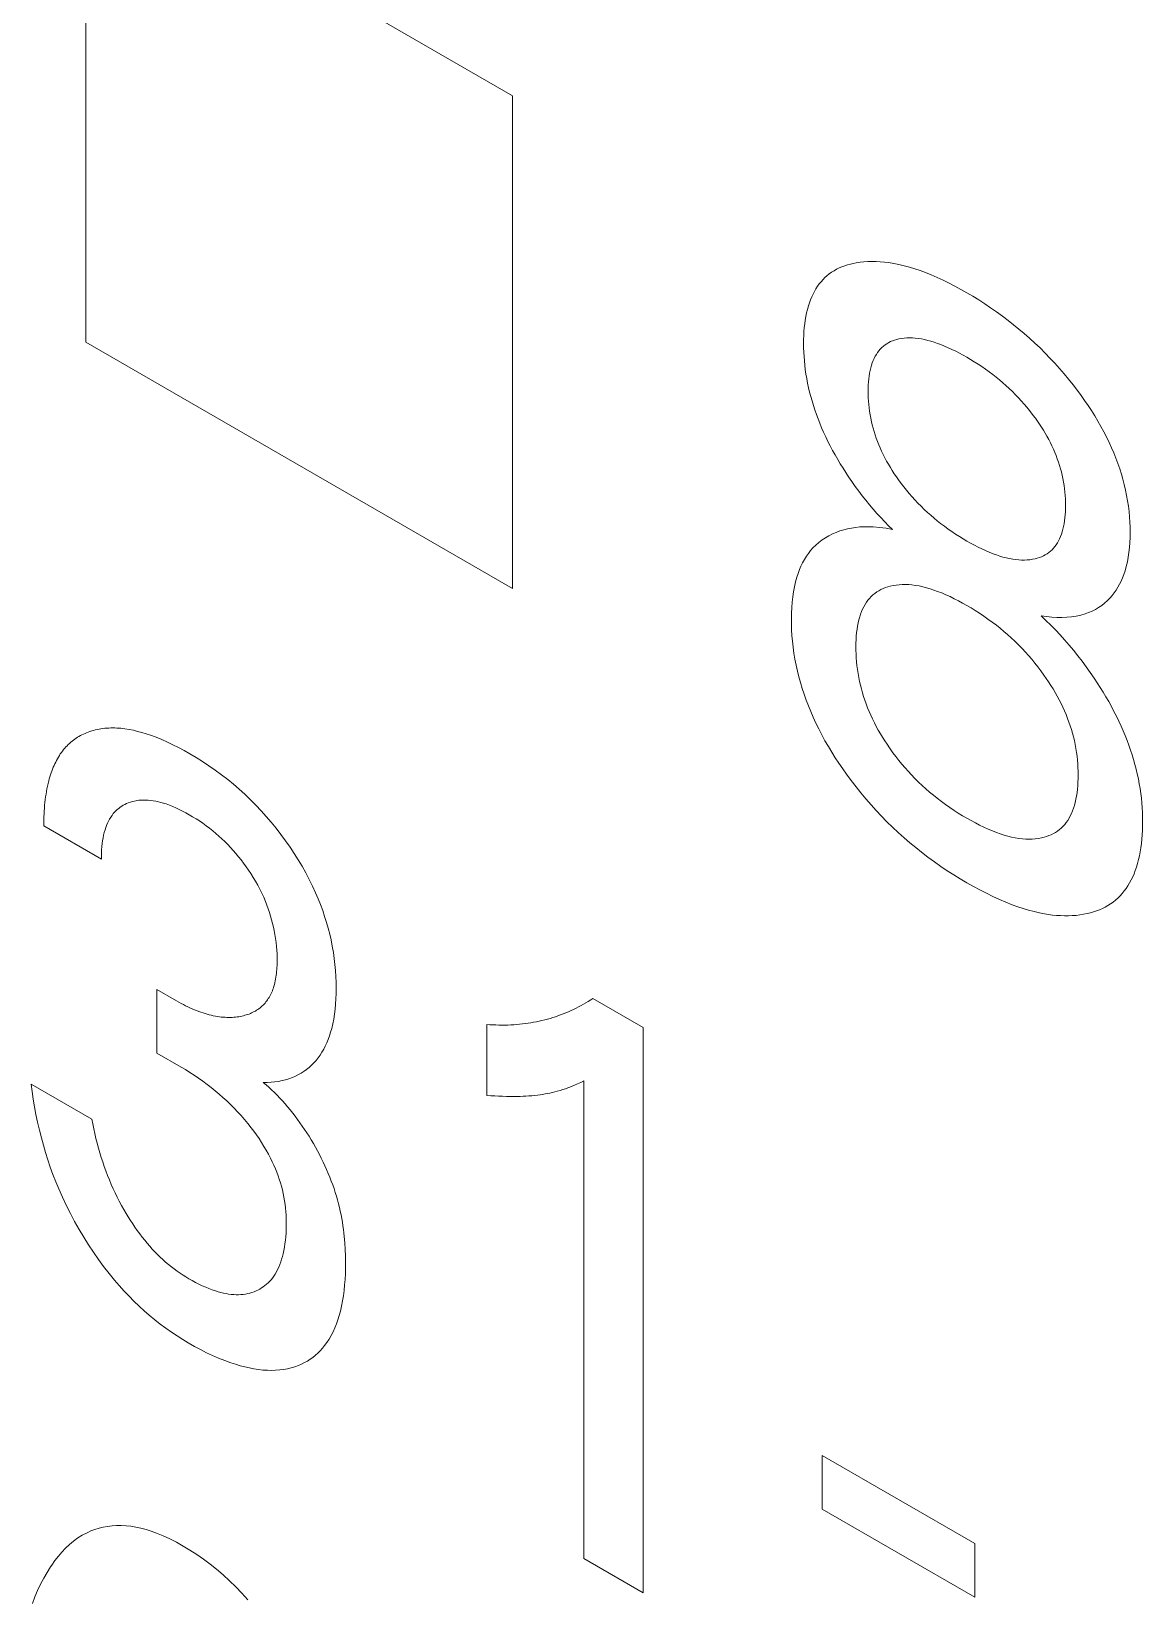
# Model space of a CAD drawing. Header units: inches. Extents: x 9220 to 92460, y -39241 to 4813.
# Drawn here: x 74552.876 to 74555.462, y -32651.908 to -32648.264 of the extents above; entities that cross this region are included whole.
import ezdxf

# ---------------------------------------------------------------- set-up
doc = ezdxf.new("R2010")
doc.units = ezdxf.units.IN
doc.header["$MEASUREMENT"] = 0

# ---------------------------------------------------------------- blocks, each defined once
blk = doc.blocks.new('ET200S')
at = {"lineweight": 0}
for p, q in [((82.6929, -32.9384), (81.7737, -32.4077)), ((81.7737, -32.4077), (81.7737, -33.4691)), ((82.6929, -33.9998), (82.6929, -32.9384)), ((83.4274, -33.2996), (83.4211, -33.301)), ((83.4338, -33.2983), (83.4274, -33.2996)), ((83.442, -33.297), (83.4338, -33.2983)), ((83.4504, -33.2961), (83.442, -33.297)), ((83.459, -33.2956), (83.4504, -33.2961)), ((83.4676, -33.2954), (83.459, -33.2956)), ((83.4764, -33.2955), (83.4676, -33.2954)), ((83.4853, -33.296), (83.4764, -33.2955)), ((83.4943, -33.2968), (83.4853, -33.296)), ((83.5033, -33.298), (83.4943, -33.2968)), ((83.5144, -33.2998), (83.5033, -33.298)), ((83.5256, -33.302), (83.5144, -33.2998)), ((83.3663, -33.3303), (83.3621, -33.3346)), ((83.3707, -33.3263), (83.3663, -33.3303)), ((83.3756, -33.3224), (83.3707, -33.3263)), ((83.3807, -33.3187), (83.3756, -33.3224)), ((83.386, -33.3153), (83.3807, -33.3187)), ((83.3915, -33.3123), (83.386, -33.3153)), ((83.3971, -33.3095), (83.3915, -33.3123)), ((83.4029, -33.307), (83.3971, -33.3095)), ((83.4088, -33.3047), (83.4029, -33.307)), ((83.4149, -33.3028), (83.4088, -33.3047)), ((83.4211, -33.301), (83.4149, -33.3028)), ((83.5369, -33.3047), (83.5256, -33.302)), ((83.5482, -33.3078), (83.5369, -33.3047)), ((83.5597, -33.3113), (83.5482, -33.3078)), ((83.5712, -33.3152), (83.5597, -33.3113)), ((83.5828, -33.3195), (83.5712, -33.3152)), ((83.5954, -33.3246), (83.5828, -33.3195)), ((83.6081, -33.3301), (83.5954, -33.3246)), ((83.6209, -33.336), (83.6081, -33.3301)), ((83.3407, -33.3656), (83.3379, -33.3717)), ((83.3438, -33.3599), (83.3407, -33.3656)), ((83.347, -33.3543), (83.3438, -33.3599)), ((83.3505, -33.349), (83.347, -33.3543)), ((83.3541, -33.344), (83.3505, -33.349)), ((83.358, -33.3391), (83.3541, -33.344)), ((83.3621, -33.3346), (83.358, -33.3391)), ((83.6337, -33.3422), (83.6209, -33.336)), ((83.6464, -33.3488), (83.6337, -33.3422)), ((83.6592, -33.3557), (83.6464, -33.3488)), ((83.6721, -33.363), (83.6592, -33.3557)), ((83.6849, -33.3705), (83.6721, -33.363)), ((83.3285, -33.3987), (83.3267, -33.4062)), ((83.3306, -33.3914), (83.3285, -33.3987)), ((83.3329, -33.3843), (83.3306, -33.3914)), ((83.3353, -33.3779), (83.3329, -33.3843)), ((83.3379, -33.3717), (83.3353, -33.3779)), ((83.6977, -33.3784), (83.6849, -33.3705)), ((83.7105, -33.3865), (83.6977, -33.3784)), ((83.7232, -33.395), (83.7105, -33.3865)), ((83.736, -33.4039), (83.7232, -33.395)), ((83.3227, -33.4298), (83.3218, -33.438)), ((83.3238, -33.4218), (83.3227, -33.4298)), ((83.3252, -33.4139), (83.3238, -33.4218)), ((83.3267, -33.4062), (83.3252, -33.4139)), ((83.7487, -33.4131), (83.736, -33.4039)), ((83.7613, -33.4226), (83.7487, -33.4131)), ((83.7729, -33.4317), (83.7613, -33.4226)), ((83.7844, -33.4411), (83.7729, -33.4317)), ((81.7737, -33.4691), (82.6929, -33.9998)), ((83.3204, -33.4636), (83.3203, -33.4723)), ((83.3206, -33.4549), (83.3204, -33.4636)), ((83.3211, -33.4464), (83.3206, -33.4549)), ((83.3218, -33.438), (83.3211, -33.4464)), ((83.5036, -33.4702), (83.5078, -33.4682)), ((83.5078, -33.4682), (83.512, -33.4664)), ((83.512, -33.4664), (83.5164, -33.4648)), ((83.5164, -33.4648), (83.5209, -33.4635)), ((83.5209, -33.4635), (83.5255, -33.4624)), ((83.5255, -33.4624), (83.5311, -33.4613)), ((83.5311, -33.4613), (83.5369, -33.4606)), ((83.5369, -33.4606), (83.5427, -33.4602)), ((83.5427, -33.4602), (83.5487, -33.46)), ((83.5487, -33.46), (83.5548, -33.4602)), ((83.5548, -33.4602), (83.5609, -33.4606)), ((83.5609, -33.4606), (83.5672, -33.4613)), ((83.5672, -33.4613), (83.574, -33.4624)), ((83.574, -33.4624), (83.5808, -33.4638)), ((83.5808, -33.4638), (83.5878, -33.4654)), ((83.5878, -33.4654), (83.5948, -33.4673)), ((83.5948, -33.4673), (83.6018, -33.4695)), ((83.7959, -33.4508), (83.7844, -33.4411)), ((83.8073, -33.4608), (83.7959, -33.4508)), ((83.8185, -33.4712), (83.8073, -33.4608)), ((83.3203, -33.4723), (83.3204, -33.4814)), ((83.3204, -33.4814), (83.3207, -33.4906)), ((83.3207, -33.4906), (83.3212, -33.4999)), ((83.3212, -33.4999), (83.3219, -33.5093)), ((83.4723, -33.5042), (83.4746, -33.4998)), ((83.4746, -33.4998), (83.4771, -33.4956)), ((83.4771, -33.4956), (83.4797, -33.4916)), ((83.4797, -33.4916), (83.4825, -33.4879)), ((83.4825, -33.4879), (83.4855, -33.4843)), ((83.4855, -33.4843), (83.4887, -33.4811)), ((83.4887, -33.4811), (83.4922, -33.478)), ((83.4922, -33.478), (83.4958, -33.4751)), ((83.4958, -33.4751), (83.4997, -33.4726)), ((83.4997, -33.4726), (83.5036, -33.4702)), ((83.6018, -33.4695), (83.6089, -33.4719)), ((83.6089, -33.4719), (83.616, -33.4745)), ((83.616, -33.4745), (83.624, -33.4777)), ((83.624, -33.4777), (83.6319, -33.4812)), ((83.6319, -33.4812), (83.6399, -33.4849)), ((83.6399, -33.4849), (83.648, -33.4888)), ((83.648, -33.4888), (83.656, -33.4929)), ((83.656, -33.4929), (83.664, -33.4973)), ((83.664, -33.4973), (83.6721, -33.5019)), ((83.6721, -33.5019), (83.6801, -33.5066)), ((83.8297, -33.4818), (83.8185, -33.4712)), ((83.8408, -33.4928), (83.8297, -33.4818)), ((83.8511, -33.5035), (83.8408, -33.4928)), ((83.3219, -33.5093), (83.3228, -33.5188)), ((83.3228, -33.5188), (83.324, -33.5284)), ((83.324, -33.5284), (83.3254, -33.5381)), ((83.4615, -33.5423), (83.4625, -33.5361)), ((83.4625, -33.5361), (83.4636, -33.5301)), ((83.4636, -33.5301), (83.465, -33.5243)), ((83.465, -33.5243), (83.4667, -33.5187)), ((83.4667, -33.5187), (83.4684, -33.5137)), ((83.4684, -33.5137), (83.4703, -33.5089)), ((83.4703, -33.5089), (83.4723, -33.5042)), ((83.6801, -33.5066), (83.6881, -33.5115)), ((83.6881, -33.5115), (83.6962, -33.5166)), ((83.6962, -33.5166), (83.7042, -33.5219)), ((83.7042, -33.5219), (83.7122, -33.5275)), ((83.7122, -33.5275), (83.7202, -33.5332)), ((83.7202, -33.5332), (83.7281, -33.5392)), ((83.8614, -33.5145), (83.8511, -33.5035)), ((83.8715, -33.5257), (83.8614, -33.5145)), ((83.8815, -33.5373), (83.8715, -33.5257)), ((83.3254, -33.5381), (83.327, -33.5478)), ((83.327, -33.5478), (83.3289, -33.5576)), ((83.3289, -33.5576), (83.331, -33.5675)), ((83.331, -33.5675), (83.3333, -33.577)), ((83.4593, -33.5752), (83.4594, -33.5684)), ((83.4594, -33.5684), (83.4597, -33.5617)), ((83.4597, -33.5617), (83.4601, -33.5551)), ((83.4601, -33.5551), (83.4607, -33.5486)), ((83.4607, -33.5486), (83.4615, -33.5423)), ((83.7281, -33.5392), (83.7352, -33.5448)), ((83.7352, -33.5448), (83.7423, -33.5506)), ((83.7423, -33.5506), (83.7494, -33.5566)), ((83.7494, -33.5566), (83.7564, -33.5627)), ((83.7564, -33.5627), (83.7633, -33.5691)), ((83.7633, -33.5691), (83.7702, -33.5757)), ((83.8913, -33.5491), (83.8815, -33.5373)), ((83.9009, -33.5611), (83.8913, -33.5491)), ((83.9104, -33.5735), (83.9009, -33.5611)), ((83.3333, -33.577), (83.3358, -33.5865)), ((83.3358, -33.5865), (83.3385, -33.596)), ((83.3385, -33.596), (83.3414, -33.6056)), ((83.4594, -33.5822), (83.4593, -33.5752)), ((83.4596, -33.5892), (83.4594, -33.5822)), ((83.4601, -33.5963), (83.4596, -33.5892)), ((83.4606, -33.6036), (83.4601, -33.5963)), ((83.4614, -33.6108), (83.4606, -33.6036)), ((83.7702, -33.5757), (83.777, -33.5825)), ((83.777, -33.5825), (83.7832, -33.589)), ((83.7832, -33.589), (83.7894, -33.5956)), ((83.7894, -33.5956), (83.7954, -33.6025)), ((83.7954, -33.6025), (83.8014, -33.6095)), ((83.9182, -33.584), (83.9104, -33.5735)), ((83.9258, -33.5948), (83.9182, -33.584)), ((83.9333, -33.6057), (83.9258, -33.5948)), ((83.3414, -33.6056), (83.3445, -33.6152)), ((83.3445, -33.6152), (83.3479, -33.6248)), ((83.3479, -33.6248), (83.3515, -33.6344)), ((83.3515, -33.6344), (83.3552, -33.644)), ((83.4624, -33.6182), (83.4614, -33.6108)), ((83.4636, -33.6257), (83.4624, -33.6182)), ((83.465, -33.6332), (83.4636, -33.6257)), ((83.4666, -33.6407), (83.465, -33.6332)), ((83.8014, -33.6095), (83.8073, -33.6167)), ((83.8073, -33.6167), (83.813, -33.6241)), ((83.813, -33.6241), (83.8186, -33.6316)), ((83.8186, -33.6316), (83.8197, -33.6331)), ((83.8197, -33.6331), (83.8242, -33.6393)), ((83.9405, -33.6167), (83.9333, -33.6057)), ((83.9476, -33.628), (83.9405, -33.6167)), ((83.9545, -33.6393), (83.9476, -33.628)), ((83.3552, -33.644), (83.3592, -33.6536)), ((83.3592, -33.6536), (83.3634, -33.6631)), ((83.3634, -33.6631), (83.3679, -33.6731)), ((83.4683, -33.6477), (83.4666, -33.6407)), ((83.4701, -33.6548), (83.4683, -33.6477)), ((83.4722, -33.6619), (83.4701, -33.6548)), ((83.4744, -33.6689), (83.4722, -33.6619)), ((83.4769, -33.676), (83.4744, -33.6689)), ((83.8242, -33.6393), (83.8285, -33.6457)), ((83.8285, -33.6457), (83.8328, -33.6522)), ((83.8328, -33.6522), (83.8369, -33.6588)), ((83.8369, -33.6588), (83.8409, -33.6654)), ((83.8409, -33.6654), (83.8447, -33.6721)), ((83.961, -33.6509), (83.9545, -33.6393)), ((83.9674, -33.6625), (83.961, -33.6509)), ((83.9734, -33.6743), (83.9674, -33.6625)), ((83.3679, -33.6731), (83.3727, -33.683)), ((83.3727, -33.683), (83.3777, -33.6928)), ((83.3777, -33.6928), (83.3829, -33.7026)), ((83.3829, -33.7026), (83.3882, -33.7122)), ((83.4795, -33.6831), (83.4769, -33.676)), ((83.4823, -33.6902), (83.4795, -33.6831)), ((83.4852, -33.6972), (83.4823, -33.6902)), ((83.4884, -33.7042), (83.4852, -33.6972)), ((83.4918, -33.7114), (83.4884, -33.7042)), ((83.8447, -33.6721), (83.8485, -33.6789)), ((83.8485, -33.6789), (83.852, -33.6858)), ((83.852, -33.6858), (83.8554, -33.6928)), ((83.8554, -33.6928), (83.8586, -33.6997)), ((83.8586, -33.6997), (83.8616, -33.7067)), ((83.9788, -33.6854), (83.9734, -33.6743)), ((83.9839, -33.6967), (83.9788, -33.6854)), ((83.9887, -33.708), (83.9839, -33.6967)), ((83.3882, -33.7122), (83.3938, -33.7218)), ((83.3938, -33.7218), (83.3994, -33.7313)), ((83.3994, -33.7313), (83.4052, -33.7407)), ((83.4954, -33.7184), (83.4918, -33.7114)), ((83.4992, -33.7255), (83.4954, -33.7184)), ((83.5031, -33.7324), (83.4992, -33.7255)), ((83.5072, -33.7392), (83.5031, -33.7324)), ((83.8616, -33.7067), (83.8644, -33.7137)), ((83.8644, -33.7137), (83.867, -33.7208)), ((83.867, -33.7208), (83.8695, -33.7278)), ((83.8695, -33.7278), (83.8718, -33.7348)), ((83.8718, -33.7348), (83.8739, -33.7419)), ((83.9932, -33.7193), (83.9887, -33.708)), ((83.9975, -33.7307), (83.9932, -33.7193)), ((84.0014, -33.742), (83.9975, -33.7307)), ((83.4052, -33.7407), (83.4112, -33.75)), ((83.4112, -33.75), (83.4172, -33.7592)), ((83.4172, -33.7592), (83.4244, -33.7697)), ((83.4244, -33.7697), (83.4317, -33.78)), ((83.5114, -33.746), (83.5072, -33.7392)), ((83.5157, -33.7527), (83.5114, -33.746)), ((83.5202, -33.7593), (83.5157, -33.7527)), ((83.5247, -33.7657), (83.5202, -33.7593)), ((83.5303, -33.7734), (83.5247, -33.7657)), ((83.8739, -33.7419), (83.8757, -33.7489)), ((83.8757, -33.7489), (83.8774, -33.7558)), ((83.8774, -33.7558), (83.8791, -33.7633)), ((83.8791, -33.7633), (83.8805, -33.7708)), ((83.8805, -33.7708), (83.8817, -33.7782)), ((84.005, -33.7534), (84.0014, -33.742)), ((84.0083, -33.7647), (84.005, -33.7534)), ((84.0112, -33.776), (84.0083, -33.7647)), ((83.4317, -33.78), (83.4392, -33.7902)), ((83.4392, -33.7902), (83.4468, -33.8002)), ((83.4468, -33.8002), (83.4545, -33.81)), ((83.5361, -33.7809), (83.5303, -33.7734)), ((83.542, -33.7883), (83.5361, -33.7809)), ((83.548, -33.7954), (83.542, -33.7883)), ((83.554, -33.8024), (83.548, -33.7954)), ((83.5602, -33.8092), (83.554, -33.8024)), ((83.8817, -33.7782), (83.8827, -33.7855)), ((83.8827, -33.7855), (83.8834, -33.7927)), ((83.8834, -33.7927), (83.884, -33.7999)), ((83.884, -33.7999), (83.8845, -33.8069)), ((84.014, -33.7878), (84.0112, -33.776)), ((84.0164, -33.7996), (84.014, -33.7878)), ((84.0185, -33.8113), (84.0164, -33.7996)), ((83.4545, -33.81), (83.4623, -33.8195)), ((83.4623, -33.8195), (83.4703, -33.8289)), ((83.4703, -33.8289), (83.4784, -33.8381)), ((83.4784, -33.8381), (83.4866, -33.8472)), ((83.5665, -33.8159), (83.5602, -33.8092)), ((83.5733, -33.8228), (83.5665, -33.8159)), ((83.5802, -33.8295), (83.5733, -33.8228)), ((83.5872, -33.836), (83.5802, -33.8295)), ((83.5942, -33.8422), (83.5872, -33.836)), ((83.8845, -33.8345), (83.8841, -33.8411)), ((83.8845, -33.8069), (83.8847, -33.8139)), ((83.8847, -33.8277), (83.8845, -33.8345)), ((83.8847, -33.8139), (83.8848, -33.8208)), ((83.8848, -33.8208), (83.8847, -33.8277)), ((84.0202, -33.8228), (84.0185, -33.8113)), ((84.0215, -33.8342), (84.0202, -33.8228)), ((84.0226, -33.8455), (84.0215, -33.8342)), ((83.4067, -33.8734), (83.3984, -33.876)), ((83.4151, -33.8713), (83.4067, -33.8734)), ((83.4237, -33.8696), (83.4151, -33.8713)), ((83.4324, -33.8683), (83.4237, -33.8696)), ((83.4417, -33.8674), (83.4324, -33.8683)), ((83.451, -33.8669), (83.4417, -33.8674)), ((83.4606, -33.8669), (83.451, -33.8669)), ((83.4703, -33.8673), (83.4606, -33.8669)), ((83.484, -33.8685), (83.4703, -33.8673)), ((83.4979, -33.8703), (83.484, -33.8685)), ((83.4866, -33.8472), (83.495, -33.856)), ((83.495, -33.856), (83.5034, -33.8646)), ((83.5119, -33.8729), (83.4979, -33.8703)), ((83.5034, -33.8646), (83.5119, -33.8729)), ((83.6013, -33.8483), (83.5942, -33.8422)), ((83.6084, -33.8542), (83.6013, -33.8483)), ((83.6156, -33.8599), (83.6084, -33.8542)), ((83.6236, -33.8659), (83.6156, -33.8599)), ((83.6316, -33.8718), (83.6236, -33.8659)), ((83.6397, -33.8774), (83.6316, -33.8718)), ((83.8791, -33.8723), (83.8775, -33.878)), ((83.8805, -33.8664), (83.8791, -33.8723)), ((83.8817, -33.8603), (83.8805, -33.8664)), ((83.8827, -33.8541), (83.8817, -33.8603)), ((83.8835, -33.8477), (83.8827, -33.8541)), ((83.8841, -33.8411), (83.8835, -33.8477)), ((84.0233, -33.8567), (84.0226, -33.8455)), ((84.0237, -33.8677), (84.0233, -33.8567)), ((84.0239, -33.8786), (84.0237, -33.8677)), ((83.3466, -33.9063), (83.3404, -33.9126)), ((83.3532, -33.9006), (83.3466, -33.9063)), ((83.36, -33.8953), (83.3532, -33.9006)), ((83.3672, -33.8906), (83.36, -33.8953)), ((83.3746, -33.8862), (83.3672, -33.8906)), ((83.3823, -33.8824), (83.3746, -33.8862)), ((83.3903, -33.879), (83.3823, -33.8824)), ((83.3984, -33.876), (83.3903, -33.879)), ((83.6478, -33.8827), (83.6397, -33.8774)), ((83.6559, -33.8879), (83.6478, -33.8827)), ((83.664, -33.8929), (83.6559, -33.8879)), ((83.6721, -33.8977), (83.664, -33.8929)), ((83.6802, -33.9022), (83.6721, -33.8977)), ((83.6883, -33.9066), (83.6802, -33.9022)), ((83.6964, -33.9108), (83.6883, -33.9066)), ((83.8647, -33.9055), (83.8619, -33.9094)), ((83.8673, -33.9014), (83.8647, -33.9055)), ((83.8697, -33.8971), (83.8673, -33.9014)), ((83.8719, -33.8926), (83.8697, -33.8971)), ((83.874, -33.8879), (83.8719, -33.8926)), ((83.8759, -33.883), (83.874, -33.8879)), ((83.8775, -33.878), (83.8759, -33.883)), ((84.0224, -33.9117), (84.0232, -33.9009)), ((84.0232, -33.9009), (84.0237, -33.8898)), ((84.0237, -33.8898), (84.0239, -33.8786)), ((83.3221, -33.9373), (83.3182, -33.9443)), ((83.3263, -33.9306), (83.3221, -33.9373)), ((83.3307, -33.9243), (83.3263, -33.9306)), ((83.3354, -33.9182), (83.3307, -33.9243)), ((83.3404, -33.9126), (83.3354, -33.9182)), ((83.7044, -33.9147), (83.6964, -33.9108)), ((83.7125, -33.9184), (83.7044, -33.9147)), ((83.7205, -33.9219), (83.7125, -33.9184)), ((83.7285, -33.9251), (83.7205, -33.9219)), ((83.7357, -33.9277), (83.7285, -33.9251)), ((83.7428, -33.93), (83.7357, -33.9277)), ((83.7499, -33.9321), (83.7428, -33.93)), ((83.7569, -33.934), (83.7499, -33.9321)), ((83.7639, -33.9356), (83.7569, -33.934)), ((83.7708, -33.9368), (83.7639, -33.9356)), ((83.7776, -33.9378), (83.7708, -33.9368)), ((83.7839, -33.9384), (83.7776, -33.9378)), ((83.7901, -33.9387), (83.7839, -33.9384)), ((83.7962, -33.9387), (83.7901, -33.9387)), ((83.8022, -33.9385), (83.7962, -33.9387)), ((83.808, -33.9379), (83.8022, -33.9385)), ((83.8138, -33.937), (83.808, -33.9379)), ((83.8194, -33.9359), (83.8138, -33.937)), ((83.8239, -33.9346), (83.8194, -33.9359)), ((83.8284, -33.9332), (83.8239, -33.9346)), ((83.8327, -33.9315), (83.8284, -33.9332)), ((83.8369, -33.9296), (83.8327, -33.9315)), ((83.841, -33.9275), (83.8369, -33.9296)), ((83.8449, -33.9251), (83.841, -33.9275)), ((83.8487, -33.9224), (83.8449, -33.9251)), ((83.8523, -33.9195), (83.8487, -33.9224)), ((83.8557, -33.9163), (83.8523, -33.9195)), ((83.8589, -33.913), (83.8557, -33.9163)), ((83.8619, -33.9094), (83.8589, -33.913)), ((84.0179, -33.9426), (84.0198, -33.9326)), ((84.0198, -33.9326), (84.0213, -33.9223)), ((84.0213, -33.9223), (84.0224, -33.9117)), ((83.3083, -33.9673), (83.3056, -33.9755)), ((83.3113, -33.9593), (83.3083, -33.9673)), ((83.3146, -33.9517), (83.3113, -33.9593)), ((83.3182, -33.9443), (83.3146, -33.9517)), ((84.0078, -33.9768), (84.0106, -33.9694)), ((84.0106, -33.9694), (84.0131, -33.9617)), ((84.0131, -33.9617), (84.0157, -33.9524)), ((84.0157, -33.9524), (84.0179, -33.9426)), ((83.2984, -34.0068), (83.2968, -34.0178)), ((83.3004, -33.996), (83.2984, -34.0068)), ((83.3028, -33.9856), (83.3004, -33.996)), ((83.3056, -33.9755), (83.3028, -33.9856)), ((83.4737, -34.0105), (83.4779, -34.0074)), ((83.4779, -34.0074), (83.4823, -34.0047)), ((83.4823, -34.0047), (83.4869, -34.0022)), ((83.4869, -34.0022), (83.4917, -34)), ((83.4917, -34), (83.4965, -33.998)), ((83.4965, -33.998), (83.5016, -33.9963)), ((83.5016, -33.9963), (83.5067, -33.9949)), ((83.5067, -33.9949), (83.513, -33.9935)), ((83.513, -33.9935), (83.5195, -33.9924)), ((83.5195, -33.9924), (83.5261, -33.9917)), ((83.5261, -33.9917), (83.5329, -33.9913)), ((83.5329, -33.9913), (83.5397, -33.9913)), ((83.5397, -33.9913), (83.5467, -33.9916)), ((83.5467, -33.9916), (83.5538, -33.9922)), ((83.5538, -33.9922), (83.5614, -33.9932)), ((83.5614, -33.9932), (83.5692, -33.9945)), ((83.5692, -33.9945), (83.577, -33.9962)), ((83.577, -33.9962), (83.5849, -33.9982)), ((83.5849, -33.9982), (83.5929, -34.0006)), ((83.5929, -34.0006), (83.6009, -34.0032)), ((83.6009, -34.0032), (83.6089, -34.0061)), ((83.6089, -34.0061), (83.6179, -34.0096)), ((83.9898, -34.0094), (83.9939, -34.0035)), ((83.9939, -34.0035), (83.9977, -33.9973)), ((83.9977, -33.9973), (84.0013, -33.9907)), ((84.0013, -33.9907), (84.0047, -33.9839)), ((84.0047, -33.9839), (84.0078, -33.9768)), ((83.2947, -34.0408), (83.2941, -34.0527)), ((83.2955, -34.0292), (83.2947, -34.0408)), ((83.2968, -34.0178), (83.2955, -34.0292)), ((83.4475, -34.0443), (83.45, -34.0392)), ((83.45, -34.0392), (83.4528, -34.0343)), ((83.4528, -34.0343), (83.4557, -34.0297)), ((83.4557, -34.0297), (83.4589, -34.0254)), ((83.4589, -34.0254), (83.4622, -34.0213)), ((83.4622, -34.0213), (83.4658, -34.0174)), ((83.4658, -34.0174), (83.4696, -34.0138)), ((83.4696, -34.0138), (83.4737, -34.0105)), ((83.6179, -34.0096), (83.6268, -34.0134)), ((83.6268, -34.0134), (83.6359, -34.0175)), ((83.6359, -34.0175), (83.6449, -34.0219)), ((83.6449, -34.0219), (83.6539, -34.0265)), ((83.6539, -34.0265), (83.663, -34.0314)), ((83.663, -34.0314), (83.6721, -34.0365)), ((83.6721, -34.0365), (83.6812, -34.0419)), ((83.6812, -34.0419), (83.6903, -34.0475)), ((83.949, -34.0448), (83.9559, -34.0408)), ((83.9559, -34.0408), (83.9626, -34.0364)), ((83.9626, -34.0364), (83.9689, -34.0315)), ((83.9689, -34.0315), (83.975, -34.0261)), ((83.975, -34.0261), (83.9808, -34.0203)), ((83.9808, -34.0203), (83.9854, -34.0151)), ((83.9854, -34.0151), (83.9898, -34.0094)), ((83.2941, -34.0527), (83.2939, -34.0648)), ((83.2939, -34.0648), (83.2941, -34.0767)), ((83.4365, -34.0807), (83.4378, -34.0739)), ((83.4378, -34.0739), (83.4394, -34.0673)), ((83.4394, -34.0673), (83.4412, -34.0608)), ((83.4412, -34.0608), (83.4431, -34.0551)), ((83.4431, -34.0551), (83.4452, -34.0496)), ((83.4452, -34.0496), (83.4475, -34.0443)), ((83.6903, -34.0475), (83.6994, -34.0534)), ((83.6994, -34.0534), (83.7085, -34.0594)), ((83.7085, -34.0594), (83.7176, -34.0658)), ((83.7176, -34.0658), (83.7266, -34.0724)), ((83.7266, -34.0724), (83.7356, -34.0792)), ((83.8322, -34.0587), (83.8436, -34.0605)), ((83.8425, -34.0685), (83.8322, -34.0587)), ((83.8528, -34.0787), (83.8425, -34.0685)), ((83.8436, -34.0605), (83.855, -34.0618)), ((83.855, -34.0618), (83.8661, -34.0624)), ((83.8661, -34.0624), (83.8768, -34.0625)), ((83.8768, -34.0625), (83.8874, -34.062)), ((83.8874, -34.062), (83.8977, -34.061)), ((83.8977, -34.061), (83.9077, -34.0594)), ((83.9077, -34.0594), (83.9174, -34.0571)), ((83.9174, -34.0571), (83.9269, -34.0543)), ((83.9269, -34.0543), (83.9345, -34.0516)), ((83.9345, -34.0516), (83.9418, -34.0484)), ((83.9418, -34.0484), (83.949, -34.0448)), ((83.2941, -34.0767), (83.2945, -34.0889)), ((83.2945, -34.0889), (83.2953, -34.1012)), ((83.2953, -34.1012), (83.2963, -34.1137)), ((83.4331, -34.1174), (83.4334, -34.1098)), ((83.4334, -34.1098), (83.4339, -34.1023)), ((83.4339, -34.1023), (83.4345, -34.0949)), ((83.4345, -34.0949), (83.4354, -34.0878)), ((83.4354, -34.0878), (83.4365, -34.0807)), ((83.7356, -34.0792), (83.7437, -34.0856)), ((83.7437, -34.0856), (83.7518, -34.0923)), ((83.7518, -34.0923), (83.7598, -34.0992)), ((83.7598, -34.0992), (83.7677, -34.1063)), ((83.7677, -34.1063), (83.7755, -34.1137)), ((83.8629, -34.0891), (83.8528, -34.0787)), ((83.8729, -34.0999), (83.8629, -34.0891)), ((83.8827, -34.1107), (83.8729, -34.0999)), ((83.2963, -34.1137), (83.2978, -34.1263)), ((83.2978, -34.1263), (83.2996, -34.139)), ((83.2996, -34.139), (83.3017, -34.1519)), ((83.433, -34.1251), (83.4331, -34.1174)), ((83.4331, -34.1331), (83.433, -34.1251)), ((83.4334, -34.1411), (83.4331, -34.1331)), ((83.4338, -34.1493), (83.4334, -34.1411)), ((83.7755, -34.1137), (83.7833, -34.1213)), ((83.7833, -34.1213), (83.791, -34.1291)), ((83.791, -34.1291), (83.7981, -34.1367)), ((83.7981, -34.1367), (83.8051, -34.1445)), ((83.8923, -34.1218), (83.8827, -34.1107)), ((83.9017, -34.1331), (83.8923, -34.1218)), ((83.911, -34.1447), (83.9017, -34.1331)), ((83.3017, -34.1519), (83.3042, -34.1649)), ((83.3042, -34.1649), (83.3071, -34.178)), ((83.4345, -34.1576), (83.4338, -34.1493)), ((83.4353, -34.166), (83.4345, -34.1576)), ((83.4364, -34.1744), (83.4353, -34.166)), ((83.4377, -34.1829), (83.4364, -34.1744)), ((83.8051, -34.1445), (83.8119, -34.1524)), ((83.8119, -34.1524), (83.8187, -34.1606)), ((83.8187, -34.1606), (83.8253, -34.169)), ((83.8253, -34.169), (83.8318, -34.1775)), ((83.8318, -34.1775), (83.8382, -34.1863)), ((83.9202, -34.1565), (83.911, -34.1447)), ((83.9291, -34.1685), (83.9202, -34.1565)), ((83.9379, -34.1808), (83.9291, -34.1685)), ((83.3071, -34.178), (83.3102, -34.1903)), ((83.3102, -34.1903), (83.3137, -34.2027)), ((83.3137, -34.2027), (83.3174, -34.2152)), ((83.4393, -34.1915), (83.4377, -34.1829)), ((83.441, -34.2002), (83.4393, -34.1915)), ((83.4429, -34.2082), (83.441, -34.2002)), ((83.4449, -34.2162), (83.4429, -34.2082)), ((83.8382, -34.1863), (83.8433, -34.1936)), ((83.8433, -34.1936), (83.8483, -34.201)), ((83.8483, -34.201), (83.8532, -34.2086)), ((83.8532, -34.2086), (83.8579, -34.2162)), ((83.9464, -34.1932), (83.9379, -34.1808)), ((83.953, -34.2031), (83.9464, -34.1932)), ((83.9594, -34.213), (83.953, -34.2031)), ((83.3174, -34.2152), (83.3215, -34.2277)), ((83.3215, -34.2277), (83.3259, -34.2401)), ((83.3259, -34.2401), (83.3307, -34.2526)), ((83.4472, -34.2243), (83.4449, -34.2162)), ((83.4497, -34.2324), (83.4472, -34.2243)), ((83.4523, -34.2405), (83.4497, -34.2324)), ((83.4552, -34.2486), (83.4523, -34.2405)), ((83.8579, -34.2162), (83.8625, -34.2239)), ((83.8625, -34.2239), (83.8669, -34.2318)), ((83.8669, -34.2318), (83.8712, -34.2397)), ((83.8712, -34.2397), (83.8753, -34.2477)), ((83.9656, -34.2231), (83.9594, -34.213)), ((83.9717, -34.2333), (83.9656, -34.2231)), ((83.9777, -34.2436), (83.9717, -34.2333)), ((83.9834, -34.254), (83.9777, -34.2436)), ((83.3307, -34.2526), (83.3357, -34.265)), ((83.3357, -34.265), (83.3411, -34.2774)), ((83.3411, -34.2774), (83.3467, -34.2897)), ((83.4583, -34.2567), (83.4552, -34.2486)), ((83.4616, -34.2648), (83.4583, -34.2567)), ((83.4651, -34.2728), (83.4616, -34.2648)), ((83.4688, -34.2809), (83.4651, -34.2728)), ((83.8753, -34.2477), (83.8791, -34.2557)), ((83.8791, -34.2557), (83.8827, -34.2636)), ((83.8827, -34.2636), (83.886, -34.2716)), ((83.886, -34.2716), (83.8892, -34.2796)), ((83.989, -34.2645), (83.9834, -34.254)), ((83.9944, -34.275), (83.989, -34.2645)), ((83.9995, -34.2857), (83.9944, -34.275)), ((83.3467, -34.2897), (83.353, -34.3025)), ((83.353, -34.3025), (83.3596, -34.3151)), ((83.4728, -34.289), (83.4688, -34.2809)), ((83.4769, -34.297), (83.4728, -34.289)), ((83.4813, -34.3048), (83.4769, -34.297)), ((83.4858, -34.3127), (83.4813, -34.3048)), ((83.4904, -34.3204), (83.4858, -34.3127)), ((83.8892, -34.2796), (83.8921, -34.2876)), ((83.8921, -34.2876), (83.8949, -34.2956)), ((83.8949, -34.2956), (83.8974, -34.3036)), ((83.8974, -34.3036), (83.8997, -34.3116)), ((83.8997, -34.3116), (83.9018, -34.3196)), ((84.0045, -34.2964), (83.9995, -34.2857)), ((84.009, -34.3066), (84.0045, -34.2964)), ((84.0133, -34.3169), (84.009, -34.3066)), ((83.3596, -34.3151), (83.3664, -34.3277)), ((83.3664, -34.3277), (83.3736, -34.3401)), ((83.3736, -34.3401), (83.381, -34.3524)), ((83.4952, -34.328), (83.4904, -34.3204)), ((83.5001, -34.3355), (83.4952, -34.328)), ((83.5052, -34.3429), (83.5001, -34.3355)), ((83.5067, -34.3452), (83.5052, -34.3429)), ((83.5129, -34.3537), (83.5067, -34.3452)), ((83.9018, -34.3196), (83.9037, -34.3275)), ((83.9037, -34.3275), (83.9055, -34.336)), ((83.9055, -34.336), (83.907, -34.3445)), ((83.907, -34.3445), (83.9084, -34.3529)), ((84.0173, -34.3272), (84.0133, -34.3169)), ((84.0212, -34.3375), (84.0173, -34.3272)), ((84.0248, -34.3479), (84.0212, -34.3375)), ((83.381, -34.3524), (83.3886, -34.3645)), ((83.3886, -34.3645), (83.3965, -34.3764)), ((83.3965, -34.3764), (83.4045, -34.3882)), ((83.5192, -34.3621), (83.5129, -34.3537)), ((83.5256, -34.3702), (83.5192, -34.3621)), ((83.5321, -34.3783), (83.5256, -34.3702)), ((83.5388, -34.3861), (83.5321, -34.3783)), ((83.9084, -34.3529), (83.9095, -34.3612)), ((83.9095, -34.3612), (83.9103, -34.3695)), ((83.9103, -34.3695), (83.911, -34.3776)), ((83.911, -34.3776), (83.9115, -34.3857)), ((84.0282, -34.3582), (84.0248, -34.3479)), ((84.0313, -34.3685), (84.0282, -34.3582)), ((84.0342, -34.3788), (84.0313, -34.3685)), ((84.0369, -34.389), (84.0342, -34.3788)), ((83.4045, -34.3882), (83.4127, -34.3998)), ((83.4127, -34.3998), (83.4229, -34.4136)), ((83.4229, -34.4136), (83.4333, -34.4271)), ((83.5456, -34.3937), (83.5388, -34.3861)), ((83.5525, -34.4011), (83.5456, -34.3937)), ((83.5602, -34.4091), (83.5525, -34.4011)), ((83.568, -34.4168), (83.5602, -34.4091)), ((83.9115, -34.3857), (83.9118, -34.3937)), ((83.9118, -34.4094), (83.9115, -34.4172)), ((83.9118, -34.3937), (83.9119, -34.4015)), ((83.9119, -34.4015), (83.9118, -34.4094)), ((84.0393, -34.3992), (84.0369, -34.389)), ((84.0416, -34.4099), (84.0393, -34.3992)), ((84.0436, -34.4204), (84.0416, -34.4099)), ((83.4333, -34.4271), (83.4438, -34.4403)), ((83.4438, -34.4403), (83.4546, -34.4532)), ((83.5759, -34.4243), (83.568, -34.4168)), ((83.5838, -34.4315), (83.5759, -34.4243)), ((83.5919, -34.4385), (83.5838, -34.4315)), ((83.5999, -34.4452), (83.5919, -34.4385)), ((83.6081, -34.4517), (83.5999, -34.4452)), ((83.9084, -34.4469), (83.9071, -34.4539)), ((83.9095, -34.4397), (83.9084, -34.4469)), ((83.9104, -34.4324), (83.9095, -34.4397)), ((83.9111, -34.4249), (83.9104, -34.4324)), ((83.9115, -34.4172), (83.9111, -34.4249)), ((84.0454, -34.4309), (84.0436, -34.4204)), ((84.0469, -34.4413), (84.0454, -34.4309)), ((84.0481, -34.4517), (84.0469, -34.4413)), ((83.4546, -34.4532), (83.4656, -34.4658)), ((83.4656, -34.4658), (83.4767, -34.4781)), ((83.4767, -34.4781), (83.488, -34.49)), ((83.6171, -34.4587), (83.6081, -34.4517)), ((83.6262, -34.4654), (83.6171, -34.4587)), ((83.6354, -34.4718), (83.6262, -34.4654)), ((83.6445, -34.4779), (83.6354, -34.4718)), ((83.6537, -34.4838), (83.6445, -34.4779)), ((83.8998, -34.4789), (83.8975, -34.4843)), ((83.9019, -34.4732), (83.8998, -34.4789)), ((83.9038, -34.4674), (83.9019, -34.4732)), ((83.9056, -34.4607), (83.9038, -34.4674)), ((83.9071, -34.4539), (83.9056, -34.4607)), ((84.0491, -34.4619), (84.0481, -34.4517)), ((84.0499, -34.472), (84.0491, -34.4619)), ((84.0505, -34.4821), (84.0499, -34.472)), ((81.8071, -34.5826), (81.6832, -34.5111)), ((83.488, -34.49), (83.5, -34.5022)), ((83.5, -34.5022), (83.5121, -34.5141)), ((83.5121, -34.5141), (83.5244, -34.5256)), ((83.6629, -34.4894), (83.6537, -34.4838)), ((83.6721, -34.4948), (83.6629, -34.4894)), ((83.6812, -34.5), (83.6721, -34.4948)), ((83.6904, -34.505), (83.6812, -34.5)), ((83.6996, -34.5097), (83.6904, -34.505)), ((83.7087, -34.5141), (83.6996, -34.5097)), ((83.7179, -34.5183), (83.7087, -34.5141)), ((83.8794, -34.5121), (83.8756, -34.5158)), ((83.883, -34.5081), (83.8794, -34.5121)), ((83.8863, -34.5039), (83.883, -34.5081)), ((83.8894, -34.4993), (83.8863, -34.5039)), ((83.8923, -34.4946), (83.8894, -34.4993)), ((83.895, -34.4896), (83.8923, -34.4946)), ((83.8975, -34.4843), (83.895, -34.4896)), ((84.0508, -34.492), (84.0505, -34.4821)), ((84.0506, -34.5212), (84.0508, -34.5115)), ((84.0509, -34.5018), (84.0508, -34.492)), ((84.0508, -34.5115), (84.0509, -34.5018)), ((83.5244, -34.5256), (83.5368, -34.5367)), ((83.5368, -34.5367), (83.5492, -34.5475)), ((83.5492, -34.5475), (83.5618, -34.5579)), ((83.727, -34.5221), (83.7179, -34.5183)), ((83.736, -34.5256), (83.727, -34.5221)), ((83.7442, -34.5285), (83.736, -34.5256)), ((83.7523, -34.5311), (83.7442, -34.5285)), ((83.7603, -34.5334), (83.7523, -34.5311)), ((83.7683, -34.5354), (83.7603, -34.5334)), ((83.7762, -34.537), (83.7683, -34.5354)), ((83.784, -34.5383), (83.7762, -34.537)), ((83.7917, -34.5392), (83.784, -34.5383)), ((83.7988, -34.5397), (83.7917, -34.5392)), ((83.8058, -34.5399), (83.7988, -34.5397)), ((83.8127, -34.5398), (83.8058, -34.5399)), ((83.8195, -34.5393), (83.8127, -34.5398)), ((83.8261, -34.5384), (83.8195, -34.5393)), ((83.8326, -34.5372), (83.8261, -34.5384)), ((83.8389, -34.5356), (83.8326, -34.5372)), ((83.844, -34.5341), (83.8389, -34.5356)), ((83.849, -34.5323), (83.844, -34.5341)), ((83.8538, -34.5302), (83.849, -34.5323)), ((83.8585, -34.5279), (83.8538, -34.5302)), ((83.8631, -34.5253), (83.8585, -34.5279)), ((83.8674, -34.5224), (83.8631, -34.5253)), ((83.8716, -34.5192), (83.8674, -34.5224)), ((83.8756, -34.5158), (83.8716, -34.5192)), ((84.0484, -34.5492), (84.0493, -34.54)), ((84.0493, -34.54), (84.0501, -34.5307)), ((84.0501, -34.5307), (84.0506, -34.5212)), ((83.5618, -34.5579), (83.5744, -34.568)), ((83.5744, -34.568), (83.5883, -34.5786)), ((83.5883, -34.5786), (83.6021, -34.5887)), ((84.0422, -34.584), (84.0441, -34.5756)), ((84.0441, -34.5756), (84.0458, -34.567)), ((84.0458, -34.567), (84.0472, -34.5582)), ((84.0472, -34.5582), (84.0484, -34.5492)), ((83.6021, -34.5887), (83.6161, -34.5985)), ((83.6161, -34.5985), (83.63, -34.6078)), ((83.63, -34.6078), (83.644, -34.6168)), ((84.0294, -34.6212), (84.0324, -34.6145)), ((84.0324, -34.6145), (84.0351, -34.6074)), ((84.0351, -34.6074), (84.0376, -34.6002)), ((84.0376, -34.6002), (84.0401, -34.5922)), ((84.0401, -34.5922), (84.0422, -34.584)), ((83.644, -34.6168), (83.658, -34.6255)), ((83.658, -34.6255), (83.6721, -34.6337)), ((83.6721, -34.6337), (83.6861, -34.6417)), ((83.6861, -34.6417), (83.7002, -34.6493)), ((83.7002, -34.6493), (83.7142, -34.6565)), ((84.0112, -34.6514), (84.0153, -34.6459)), ((84.0153, -34.6459), (84.0192, -34.6401)), ((84.0192, -34.6401), (84.0228, -34.6341)), ((84.0228, -34.6341), (84.0262, -34.6278)), ((84.0262, -34.6278), (84.0294, -34.6212)), ((83.7142, -34.6565), (83.7282, -34.6633)), ((83.7282, -34.6633), (83.7422, -34.6697)), ((83.7422, -34.6697), (83.7561, -34.6756)), ((83.7561, -34.6756), (83.77, -34.681)), ((83.77, -34.681), (83.7818, -34.6853)), ((83.9701, -34.6861), (83.976, -34.6827)), ((83.976, -34.6827), (83.9818, -34.6791)), ((83.9818, -34.6791), (83.9873, -34.6752)), ((83.9873, -34.6752), (83.9927, -34.6709)), ((83.9927, -34.6709), (83.9978, -34.6663)), ((83.9978, -34.6663), (84.0025, -34.6617)), ((84.0025, -34.6617), (84.007, -34.6567)), ((84.007, -34.6567), (84.0112, -34.6514)), ((83.7818, -34.6853), (83.7935, -34.6892)), ((83.7935, -34.6892), (83.8052, -34.6927)), ((83.8052, -34.6927), (83.8168, -34.6958)), ((83.8168, -34.6958), (83.8283, -34.6984)), ((83.8283, -34.6984), (83.8396, -34.7007)), ((83.8396, -34.7007), (83.8565, -34.7032)), ((83.8565, -34.7032), (83.8652, -34.7041)), ((83.8652, -34.7041), (83.8739, -34.7046)), ((83.8739, -34.7046), (83.8824, -34.7049)), ((83.8824, -34.7049), (83.8909, -34.7049)), ((83.8909, -34.7049), (83.8992, -34.7046)), ((83.8992, -34.7046), (83.9075, -34.704)), ((83.9075, -34.704), (83.9156, -34.703)), ((83.9156, -34.703), (83.9235, -34.7017)), ((83.9235, -34.7017), (83.9314, -34.7001)), ((83.9314, -34.7001), (83.9382, -34.6985)), ((83.9382, -34.6985), (83.9448, -34.6965)), ((83.9448, -34.6965), (83.9514, -34.6943)), ((83.9514, -34.6943), (83.9578, -34.6919)), ((83.9578, -34.6919), (83.964, -34.6891)), ((83.964, -34.6891), (83.9701, -34.6861)), ((81.9268, -34.8636), (81.9694, -34.8882)), ((81.9268, -35.0007), (81.9268, -34.8636)), ((82.8665, -34.8827), (82.9748, -34.9452)), ((82.6378, -35.0918), (82.6378, -34.939)), ((82.9748, -34.9452), (82.9748, -36.163)), ((81.9789, -35.0308), (81.9268, -35.0007)), ((81.6562, -35.0675), (81.7868, -35.1429)), ((82.8469, -36.0892), (82.8469, -35.0606)), ((83.3604, -35.8674), (83.6892, -36.0572)), ((83.3604, -35.9829), (83.3604, -35.8674)), ((83.6892, -36.1727), (83.3604, -35.9829)), ((83.6892, -36.0572), (83.6892, -36.1727)), ((82.9748, -36.163), (82.8469, -36.0892))]:
    blk.add_line(p, q, dxfattribs=at)
for points in [[(81.8403, -34.3005), (81.8359, -34.3003), (81.8315, -34.3003), (81.8272, -34.3003), (81.8229, -34.3005), (81.8187, -34.3008), (81.8145, -34.3011), (81.8103, -34.3016), (81.8062, -34.3022), (81.8021, -34.3029), (81.7981, -34.3037), (81.7941, -34.3046), (81.7902, -34.3056), (81.7863, -34.3067), (81.7824, -34.3079), (81.7786, -34.3093), (81.7752, -34.3106), (81.7719, -34.312), (81.7686, -34.3135), (81.7653, -34.3151), (81.7621, -34.3168), (81.7589, -34.3185), (81.7558, -34.3204), (81.7528, -34.3224), (81.7498, -34.3244), (81.7468, -34.3265), (81.744, -34.3288), (81.7411, -34.3311), (81.7384, -34.3335), (81.7357, -34.336), (81.7331, -34.3386), (81.7305, -34.3413), (81.7281, -34.3441), (81.7256, -34.347), (81.7233, -34.35), (81.721, -34.3531), (81.7187, -34.3563), (81.7166, -34.3596), (81.7145, -34.363), (81.7125, -34.3665), (81.7106, -34.3701), (81.7087, -34.3737), (81.7069, -34.3775), (81.7052, -34.3813), (81.7035, -34.3851), (81.7019, -34.3891), (81.7004, -34.3931), (81.699, -34.3972), (81.6976, -34.4014), (81.6963, -34.4056), (81.695, -34.4099), (81.6938, -34.4143), (81.6925, -34.4198), (81.6912, -34.4254), (81.69, -34.4311), (81.6889, -34.4369), (81.6879, -34.4428), (81.687, -34.4487), (81.6862, -34.4547), (81.6855, -34.4608), (81.6849, -34.4669), (81.6844, -34.4731), (81.684, -34.4793), (81.6837, -34.4856), (81.6834, -34.492), (81.6833, -34.4983), (81.6832, -34.5047), (81.6832, -34.5111)], [(82.1561, -35.0637), (82.1645, -35.0637), (82.1727, -35.0634), (82.1807, -35.0626), (82.1886, -35.0615), (82.1964, -35.06), (82.204, -35.0581), (82.2114, -35.0558), (82.2187, -35.0531), (82.2258, -35.0501), (82.232, -35.047), (82.238, -35.0436), (82.2438, -35.0399), (82.2494, -35.0359), (82.2549, -35.0315), (82.2601, -35.0269), (82.265, -35.0219), (82.2698, -35.0166), (82.2743, -35.0109), (82.2785, -35.0051), (82.2825, -34.9989), (82.2863, -34.9924), (82.2897, -34.9856), (82.293, -34.9785), (82.296, -34.9712), (82.2987, -34.9637), (82.3012, -34.9559), (82.3034, -34.9479), (82.3058, -34.9379), (82.3078, -34.9276), (82.3095, -34.9171), (82.3108, -34.9063), (82.3118, -34.8952), (82.3125, -34.884), (82.313, -34.8725), (82.3131, -34.8609), (82.313, -34.8484), (82.3125, -34.8358), (82.3117, -34.823), (82.3105, -34.8101), (82.309, -34.797), (82.3071, -34.7838), (82.3048, -34.7704), (82.3021, -34.7569), (82.2992, -34.7444), (82.2959, -34.7318), (82.2923, -34.7191), (82.2883, -34.7064), (82.284, -34.6936), (82.2793, -34.6809), (82.2743, -34.6682), (82.2689, -34.6556), (82.2622, -34.641), (82.2551, -34.6265), (82.2475, -34.6122), (82.2395, -34.5981), (82.2312, -34.5841), (82.2226, -34.5704), (82.2137, -34.557), (82.2039, -34.5431), (82.1939, -34.5295), (82.1837, -34.5162), (82.1732, -34.5033), (82.1624, -34.4908), (82.1515, -34.4786), (82.1399, -34.4664), (82.1281, -34.4546), (82.1161, -34.4432), (82.1041, -34.4322), (82.0918, -34.4217), (82.0795, -34.4116), (82.0661, -34.4012), (82.0525, -34.3912), (82.0389, -34.3817), (82.0252, -34.3727), (82.0115, -34.3641), (81.9978, -34.356), (81.9857, -34.3491), (81.9736, -34.3426), (81.9614, -34.3365), (81.9494, -34.3307), (81.9373, -34.3254), (81.9253, -34.3205), (81.9133, -34.3161), (81.9039, -34.3129), (81.8946, -34.3101), (81.8853, -34.3076), (81.8761, -34.3054), (81.867, -34.3036), (81.858, -34.3022), (81.8491, -34.3011), (81.8403, -34.3005)], [(81.8071, -34.5826), (81.8071, -34.5758), (81.8072, -34.5691), (81.8076, -34.5625), (81.8081, -34.5559), (81.8088, -34.5495), (81.8097, -34.5432), (81.8108, -34.5371), (81.8121, -34.5311), (81.8135, -34.5252), (81.815, -34.52), (81.8167, -34.515), (81.8185, -34.5101), (81.8205, -34.5054), (81.8226, -34.5009), (81.8249, -34.4966), (81.8274, -34.4925), (81.8301, -34.4886), (81.8329, -34.4849), (81.8356, -34.4818), (81.8384, -34.4788), (81.8414, -34.4761), (81.8445, -34.4735), (81.8477, -34.4711), (81.851, -34.4689), (81.8544, -34.4668), (81.8579, -34.465), (81.8615, -34.4632), (81.8652, -34.4617), (81.8696, -34.4601), (81.8741, -34.4588), (81.8787, -34.4577), (81.8834, -34.4568), (81.8881, -34.4561), (81.893, -34.4557), (81.8979, -34.4555), (81.903, -34.4555), (81.9082, -34.4558), (81.9136, -34.4563), (81.9189, -34.457), (81.9244, -34.458), (81.9299, -34.4592), (81.9355, -34.4606), (81.9411, -34.4622), (81.9467, -34.464), (81.9537, -34.4665), (81.9608, -34.4693), (81.9679, -34.4724), (81.975, -34.4757), (81.9822, -34.4793), (81.9893, -34.4831), (81.9965, -34.4871), (82.0038, -34.4915), (82.0111, -34.496), (82.0184, -34.5007), (82.0257, -34.5057), (82.0329, -34.5109), (82.0401, -34.5164), (82.0473, -34.5221), (82.0538, -34.5275), (82.0603, -34.5331), (82.0667, -34.5389), (82.073, -34.545), (82.0793, -34.5512), (82.0854, -34.5577), (82.0915, -34.5644), (82.0972, -34.571), (82.1029, -34.5777), (82.1084, -34.5847), (82.1137, -34.5918), (82.119, -34.5991), (82.1241, -34.6065), (82.1291, -34.614), (82.1342, -34.6223), (82.1392, -34.6306), (82.144, -34.6391), (82.1485, -34.6477), (82.1528, -34.6564), (82.1569, -34.6651), (82.1607, -34.6739), (82.1638, -34.6818), (82.1667, -34.6897), (82.1694, -34.6977), (82.1718, -34.7056), (82.1741, -34.7135), (82.1761, -34.7213), (82.178, -34.7292), (82.1796, -34.7369), (82.1812, -34.7455), (82.1825, -34.754), (82.1837, -34.7625), (82.1845, -34.7708), (82.1852, -34.779), (82.1857, -34.7871), (82.1859, -34.7952), (82.1859, -34.8031)], [(82.1859, -34.8031), (82.1858, -34.8075), (82.1857, -34.8119), (82.1855, -34.8163), (82.1852, -34.8206), (82.1848, -34.8248), (82.1844, -34.829), (82.1839, -34.8331), (82.1833, -34.8372), (82.1826, -34.8412), (82.1819, -34.8451), (82.181, -34.849), (82.1801, -34.8528), (82.179, -34.8565), (82.1779, -34.8601), (82.1768, -34.8632), (82.1756, -34.8663), (82.1743, -34.8693), (82.173, -34.8722), (82.1716, -34.8751), (82.1701, -34.8779), (82.1686, -34.8806), (82.1669, -34.8832), (82.1652, -34.8857), (82.1635, -34.8881), (82.1617, -34.8905), (82.1598, -34.8928), (82.1578, -34.895), (82.1558, -34.8971), (82.1537, -34.8991), (82.1515, -34.9012), (82.1491, -34.9031), (82.1467, -34.905), (82.1442, -34.9067), (82.1417, -34.9084), (82.1391, -34.91), (82.1364, -34.9114), (82.1337, -34.9128), (82.131, -34.9141), (82.1282, -34.9153), (82.1253, -34.9165), (82.1224, -34.9175), (82.1195, -34.9185), (82.1165, -34.9193), (82.1135, -34.9201), (82.1101, -34.9209), (82.1066, -34.9217), (82.1031, -34.9223), (82.0996, -34.9228), (82.096, -34.9232), (82.0923, -34.9235), (82.0887, -34.9237), (82.085, -34.9239), (82.0812, -34.9239), (82.0775, -34.9238), (82.0737, -34.9236), (82.0699, -34.9234), (82.0656, -34.923), (82.0614, -34.9225), (82.0571, -34.9218), (82.0528, -34.9211), (82.0484, -34.9202), (82.044, -34.9192), (82.0396, -34.9181), (82.0352, -34.917), (82.0308, -34.9156), (82.0263, -34.9142), (82.0218, -34.9127), (82.0171, -34.911), (82.0124, -34.9092), (82.0076, -34.9073), (82.0029, -34.9052), (81.9981, -34.9031), (81.9933, -34.9008), (81.9886, -34.8985), (81.9838, -34.896), (81.979, -34.8935), (81.9742, -34.8909), (81.9694, -34.8882)], [(82.8665, -34.8827), (82.8615, -34.886), (82.8564, -34.8892), (82.8512, -34.8923), (82.846, -34.8954), (82.8407, -34.8983), (82.8354, -34.9012), (82.83, -34.9039), (82.8246, -34.9066), (82.8191, -34.9091), (82.8135, -34.9116), (82.8079, -34.914), (82.8023, -34.9162), (82.7966, -34.9184), (82.791, -34.9204), (82.7854, -34.9224), (82.7797, -34.9242), (82.774, -34.9259), (82.7682, -34.9276), (82.7624, -34.9291), (82.7565, -34.9306), (82.7506, -34.9319), (82.7446, -34.9332), (82.7386, -34.9343), (82.7326, -34.9354), (82.7265, -34.9363), (82.7204, -34.9372), (82.7143, -34.9379), (82.7081, -34.9386), (82.7019, -34.9391), (82.6957, -34.9396), (82.6894, -34.9399), (82.6831, -34.9402), (82.6767, -34.9403), (82.6703, -34.9404), (82.6639, -34.9403), (82.6574, -34.9401), (82.6509, -34.9399), (82.6444, -34.9395), (82.6378, -34.939)], [(81.9789, -35.0308), (81.9883, -35.0363), (81.9978, -35.0422), (82.0072, -35.0483), (82.0166, -35.0546), (82.026, -35.0613), (82.0353, -35.0682), (82.0439, -35.0748), (82.0524, -35.0817), (82.0608, -35.0888), (82.0691, -35.0962), (82.0774, -35.1038), (82.0856, -35.1117), (82.0933, -35.1194), (82.1008, -35.1273), (82.1082, -35.1354), (82.1156, -35.1438), (82.1227, -35.1524), (82.1298, -35.1613), (82.1356, -35.169), (82.1413, -35.1769), (82.1469, -35.1849), (82.1523, -35.1931), (82.1575, -35.2015), (82.1625, -35.2099), (82.1673, -35.2185), (82.1719, -35.2272), (82.1755, -35.2347), (82.1789, -35.2422), (82.1821, -35.2497), (82.1852, -35.2573), (82.188, -35.2648), (82.1906, -35.2724), (82.193, -35.28), (82.1952, -35.2876), (82.1971, -35.2951), (82.199, -35.3031), (82.2005, -35.3111), (82.2019, -35.319), (82.203, -35.3268), (82.2039, -35.3346), (82.2046, -35.3422), (82.2051, -35.3498), (82.2054, -35.3573), (82.2055, -35.3647), (82.2055, -35.3728), (82.2054, -35.3808), (82.205, -35.3886), (82.2044, -35.3963), (82.2037, -35.4039), (82.2028, -35.4113), (82.2016, -35.4186), (82.2003, -35.4257), (82.1988, -35.4327), (82.1972, -35.4388), (82.1955, -35.4448), (82.1936, -35.4506), (82.1916, -35.4562), (82.1893, -35.4617), (82.1869, -35.4669), (82.1843, -35.472), (82.1815, -35.4768), (82.1785, -35.4814), (82.1757, -35.4852), (82.1728, -35.4889), (82.1697, -35.4923), (82.1665, -35.4955), (82.1632, -35.4986), (82.1597, -35.5014), (82.1561, -35.5041), (82.1524, -35.5066), (82.1486, -35.5089), (82.1446, -35.511), (82.1404, -35.513), (82.1361, -35.5148), (82.1316, -35.5163), (82.1271, -35.5177), (82.1224, -35.5188), (82.1177, -35.5197), (82.1128, -35.5204), (82.1079, -35.5209), (82.1029, -35.5211), (82.0976, -35.5211), (82.0923, -35.5208), (82.0869, -35.5204), (82.0814, -35.5197), (82.0759, -35.5187), (82.0703, -35.5176), (82.0646, -35.5163), (82.059, -35.5147), (82.0532, -35.513), (82.0462, -35.5106), (82.039, -35.508), (82.0319, -35.505), (82.0247, -35.5019), (82.0175, -35.4984), (82.0103, -35.4948), (82.003, -35.4908), (81.9958, -35.4867)], [(81.6562, -35.0675), (81.6581, -35.0836), (81.6604, -35.0999), (81.6631, -35.1164), (81.6662, -35.133), (81.6696, -35.1497), (81.6735, -35.1665), (81.6778, -35.1834), (81.6821, -35.1991), (81.6867, -35.2148), (81.6917, -35.2305), (81.6971, -35.2462), (81.7028, -35.262), (81.7089, -35.2776), (81.7154, -35.2933), (81.7233, -35.311), (81.7316, -35.3285), (81.7403, -35.3459), (81.7495, -35.3632), (81.7591, -35.3803), (81.7692, -35.3971), (81.7794, -35.4133), (81.7899, -35.4293), (81.8008, -35.4449), (81.812, -35.4602), (81.8236, -35.4751), (81.8354, -35.4896), (81.8456, -35.5015), (81.8561, -35.5131), (81.8667, -35.5243), (81.8774, -35.5352), (81.8883, -35.5457), (81.8994, -35.5558), (81.9105, -35.5655), (81.9223, -35.5752), (81.9342, -35.5845), (81.9462, -35.5934), (81.9582, -35.6018), (81.9703, -35.6099), (81.9824, -35.6175), (81.9945, -35.6248), (82.0076, -35.6323), (82.0207, -35.6394), (82.0338, -35.646), (82.0469, -35.6521), (82.0599, -35.6578), (82.0729, -35.663), (82.0858, -35.6677), (82.096, -35.671), (82.1061, -35.674), (82.1162, -35.6766), (82.1261, -35.6789), (82.136, -35.6808), (82.1458, -35.6822), (82.1554, -35.6833), (82.1649, -35.6839), (82.1739, -35.684), (82.1827, -35.6838), (82.1914, -35.6831), (82.1998, -35.682), (82.2082, -35.6805), (82.2163, -35.6785), (82.2242, -35.6762), (82.2319, -35.6734), (82.2384, -35.6706), (82.2448, -35.6674), (82.251, -35.664), (82.2569, -35.6602), (82.2627, -35.6561), (82.2683, -35.6516), (82.2736, -35.6469), (82.2787, -35.6418), (82.2836, -35.6364), (82.2883, -35.6307), (82.2933, -35.6238), (82.298, -35.6165), (82.3023, -35.6089), (82.3064, -35.6009), (82.3101, -35.5926), (82.3136, -35.584), (82.3167, -35.5751), (82.3196, -35.5659), (82.3221, -35.5565), (82.3246, -35.5457), (82.3268, -35.5346), (82.3287, -35.5233), (82.3302, -35.5118), (82.3314, -35.5), (82.3323, -35.488), (82.333, -35.4757), (82.3333, -35.4633), (82.3334, -35.4507), (82.3332, -35.4372), (82.3327, -35.4235), (82.3319, -35.4097), (82.3306, -35.3957)], [(82.3306, -35.3957), (82.3298, -35.388), (82.3288, -35.3803), (82.3277, -35.3725), (82.3265, -35.3646), (82.3251, -35.3568), (82.3236, -35.3489), (82.322, -35.341), (82.3201, -35.333), (82.3182, -35.325), (82.316, -35.317), (82.3137, -35.3089), (82.3112, -35.3008), (82.3085, -35.2926), (82.3056, -35.2844), (82.3026, -35.2762), (82.2994, -35.268), (82.2961, -35.2598), (82.2925, -35.2517), (82.2889, -35.2435), (82.2851, -35.2354), (82.2811, -35.2273), (82.277, -35.2193), (82.2728, -35.2113), (82.2684, -35.2033), (82.264, -35.1955), (82.2594, -35.1877), (82.2546, -35.1799), (82.2499, -35.1725), (82.2451, -35.1651), (82.2401, -35.1578), (82.2351, -35.1506), (82.23, -35.1435), (82.2247, -35.1366), (82.2194, -35.1297), (82.214, -35.123), (82.2085, -35.1163), (82.203, -35.1099), (82.1973, -35.1035), (82.1916, -35.0974), (82.1859, -35.0913), (82.18, -35.0854), (82.1741, -35.0797), (82.1682, -35.0742), (82.1622, -35.0688), (82.1561, -35.0637)], [(82.6378, -35.0918), (82.6463, -35.0924), (82.6547, -35.0929), (82.6631, -35.0933), (82.6715, -35.0937), (82.6799, -35.0939), (82.6882, -35.0941), (82.6965, -35.0941), (82.7029, -35.094), (82.7093, -35.0939), (82.7157, -35.0937), (82.722, -35.0934), (82.7283, -35.093), (82.7346, -35.0925), (82.7408, -35.0918), (82.747, -35.0911), (82.7524, -35.0904), (82.7578, -35.0896), (82.7632, -35.0887), (82.7685, -35.0878), (82.7738, -35.0867), (82.779, -35.0855), (82.7842, -35.0843), (82.7894, -35.0829), (82.7954, -35.0812), (82.8013, -35.0794), (82.8072, -35.0774), (82.8121, -35.0756), (82.8169, -35.0738), (82.8216, -35.0719), (82.8264, -35.0699), (82.8333, -35.0669), (82.8401, -35.0638), (82.8469, -35.0606)], [(81.9958, -35.4867), (81.9895, -35.4829), (81.9831, -35.4789), (81.9768, -35.4747), (81.9705, -35.4703), (81.9642, -35.4657), (81.958, -35.461), (81.9518, -35.456), (81.9456, -35.4508), (81.9397, -35.4455), (81.9339, -35.4401), (81.9281, -35.4345), (81.9224, -35.4287), (81.9168, -35.4228), (81.9113, -35.4166), (81.9058, -35.4103), (81.9005, -35.4039), (81.8951, -35.3971), (81.8898, -35.3902), (81.8846, -35.3831), (81.8796, -35.3759), (81.8746, -35.3686), (81.8698, -35.3612), (81.8651, -35.3537), (81.8605, -35.3461), (81.8554, -35.3374), (81.8505, -35.3286), (81.8458, -35.3197), (81.8412, -35.3107), (81.8368, -35.3017), (81.8326, -35.2927), (81.8286, -35.2836), (81.8245, -35.2739), (81.8206, -35.2643), (81.8169, -35.2546), (81.8134, -35.2449), (81.8101, -35.2352), (81.8069, -35.2255), (81.804, -35.2158), (81.8009, -35.2053), (81.7981, -35.1948), (81.7955, -35.1843), (81.793, -35.1739), (81.7907, -35.1635), (81.7887, -35.1532), (81.7868, -35.1429)], [(82.1225, -36.1784), (82.1098, -36.1642), (82.0969, -36.1506), (82.0833, -36.1372), (82.0695, -36.1245), (82.0555, -36.1125), (82.0413, -36.1012), (82.027, -36.0905), (82.0126, -36.0805), (81.9981, -36.0711), (81.9836, -36.0624), (81.9692, -36.0544), (81.9547, -36.0471), (81.9404, -36.0405), (81.9261, -36.0347), (81.9148, -36.0306), (81.9036, -36.0271), (81.8924, -36.0241), (81.8815, -36.0217), (81.8706, -36.02), (81.8603, -36.0188), (81.8501, -36.0183), (81.8401, -36.0183), (81.8303, -36.0189), (81.8207, -36.0201), (81.8113, -36.0218), (81.8021, -36.024), (81.7932, -36.0267), (81.7845, -36.03), (81.7762, -36.0337), (81.7661, -36.039), (81.7566, -36.0451), (81.7474, -36.0518), (81.7386, -36.0591), (81.7302, -36.067), (81.7222, -36.0755), (81.7145, -36.0844), (81.7072, -36.0938), (81.7002, -36.1036), (81.6977, -36.1073)], [(81.6977, -36.1073), (81.6901, -36.1193), (81.6829, -36.1318), (81.6762, -36.1448), (81.6698, -36.1582), (81.6639, -36.172), (81.6584, -36.1862)]]:
    blk.add_lwpolyline(points, dxfattribs=at)

msp = doc.modelspace()

# ---------------------------------------------------------------- block references
at = {"xscale": 1.080001412516107, "yscale": 1.080001412516107, "zscale": 1.080001412516107}
msp.add_blockref('ET200S', (74464.6869, -32612.84), dxfattribs=at)

doc.saveas('drawing.dxf')
